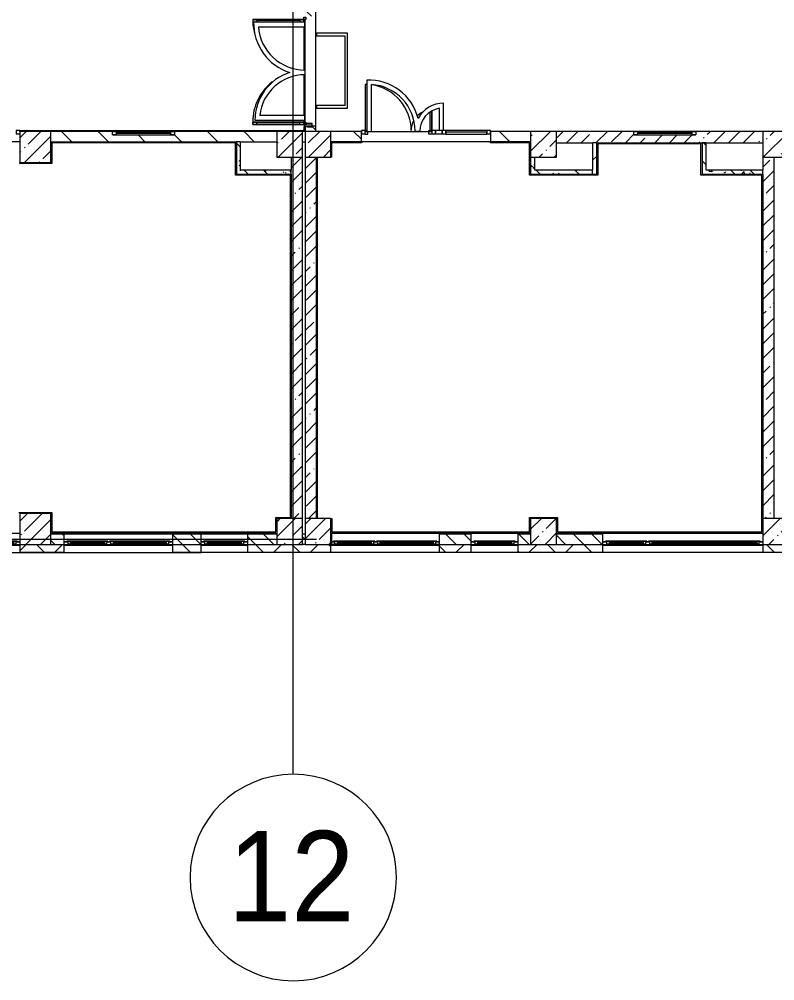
# Model space of a CAD drawing. Header units: millimetres. Extents: x 81303 to 275082, y -8553 to 29000.
# Drawn here: x 181072 to 195712, y -8553 to 10072 of the extents above; entities that cross this region are included whole.
import ezdxf

# ---------------------------------------------------------------- set-up
doc = ezdxf.new("R2010")
doc.units = ezdxf.units.MM
doc.linetypes.add('Осевая', pattern=[31.75, 6.35, -4.7625, 15.875, -4.7625])
for name, color, linetype, lineweight, true_color in [('A-DETL-GENF-3', 7, 'Continuous', 5, 0xaaaaaa), ('A-DETL-GENF-4', 7, 'Continuous', 5, 0xe2e2e2), ('A-DOOR-2', 7, 'Continuous', 5, 0xe2e2e2), ('A-DOOR-3', 7, 'Continuous', 5, 0xaaaaaa), ('A-FLOR-2', 7, 'Continuous', 5, 0xaaaaaa), ('I-WALL-5', 7, 'Continuous', 5, 0x787878)]:
    doc.layers.add(name, color=color, linetype=linetype, lineweight=lineweight, true_color=true_color)
for name, color, linetype, lineweight in [('A-GLAZ-3', 7, 'Continuous', 5), ('A-GLAZ-CURT-2', 7, 'Continuous', 5), ('A-GLAZ-CWMG-2', 7, 'Continuous', 5), ('A-WALL', 7, 'Continuous', 9), ('A-WALL-3', 7, 'Continuous', 5), ('I-WALL-3', 7, 'Continuous', 5), ('S-COLS-3', 7, 'Continuous', 5), ('Оси', 7, 'Continuous', 9), ('Оси-1', 7, 'Continuous', 20), ('Оси-2', 7, 'Осевая', 9)]:
    doc.layers.add(name, color=color, linetype=linetype, lineweight=lineweight)
doc.styles.add('Arial_1', font='arial.ttf', dxfattribs={"width": 0.9, "height": 1750})
pattern_1 = [(45, (148072.5, 0), (-285.123, 285.123), []), (45, (148357.62, 0), (-285.123, 285.123), [504.031, -100.806, 16.764, -84.042])]
pattern_2 = [(135, (148072.5, 0), (-377.171, -377.171), [533.4, -88.9, 17.78, -88.9]), (135, (148072.5, 376.94), (-377.171, -377.171), []), (50, (148072.5, 0), (637.6445, -55.7866), [66.675, -733.425]), (355, (148072.5, 0), (-123.349, 668.699), [53.34, -586.74]), (100.451, (148125.64, -4.65), (514.299, 612.908), [56.665, -623.315]), (46.184, (148072.5, 177.8), (948.776, -147.15), [100.012, -1100.137]), (96.636, (148151.6, 165.5), (830.909, 865.997), [84.998, -934.973]), (351.184, (148072.5, 177.8), (830.918, 865.988), [80.01, -880.11]), (21, (148161.4, 133.35), (530.6506, -357.928), [66.675, -733.425]), (326, (148161.4, 133.35), (216.308, 644.6585), [53.34, -586.74]), (71.451, (148205.6, 103.5), (746.9596, 286.724), [56.665, -623.315]), (37.5, (148072.5, 0), (10.8105, 295.9426), [16.764, -562.864, 16.764, -578.866, -588.962]), (37.5, (148072.5, 0), (10.8105, 295.9426), [-1175.258, 16.764, -572.198]), (7.5, (148072.5, 0), (233.8692, 350.6318), [16.764, -322.834, 16.764, -549.529, -224.472]), (7.5, (148072.5, 0), (233.8692, 350.6318), [-905.891, 16.764, -207.708]), (327.5, (147874.25, 0), (474.5678, -20.0513), [16.764, -205.486, 16.764, -676.656, -920.115]), (327.5, (147874.25, 0), (474.5678, -20.0513), [-915.67, 16.764, -903.351]), (317.5, (147785.35, 0), (518.452, 88.9934), [16.764, -272.161, 16.764, -443.738, -653.415]), (317.5, (147785.35, 0), (518.452, 88.9934), [-749.427, 16.764, -636.651])]
pattern_3 = [(135, (148072.5, 0), (-353.5534, -353.5534), [])]

# ---------------------------------------------------------------- blocks, each defined once
blk = doc.blocks.new('BSC_Колонна _Прямоугольная - 500х500-23286270-3_10_3_птичка')
at = {"layer": 'S-COLS-3'}
h = blk.add_hatch(dxfattribs=at)
h.set_pattern_fill('FP_33', color=256, style=0, pattern_type=2)
h.set_pattern_definition([(45, (-38790, -7650), (-285.123, 285.123), []), (45, (-38504.88, -7650), (-285.123, 285.123), [504.031, -100.806, 16.764, -84.042])])
h.paths.add_polyline_path([(-250, -250), (250, -250), (250, 250), (-250, 250), (-250, 100)])
for p, q in [((250, 250), (-250, 250)), ((-250, 250), (-250, -250)), ((250, -250), (250, 250)), ((-250, -250), (250, -250))]:
    blk.add_line(p, q, dxfattribs=at)
blk = doc.blocks.new('BSC_Колонна _Прямоугольная - 500х500-V8-3_10_3_птичка')
at = {"layer": 'S-COLS-3'}
h = blk.add_hatch(dxfattribs=at)
h.set_pattern_fill('FP_34', color=256, style=0, pattern_type=2)
h.set_pattern_definition([(45, (-43160, -7650), (-285.123, 285.123), []), (45, (-42874.88, -7650), (-285.123, 285.123), [504.031, -100.806, 16.764, -84.042])])
h.paths.add_polyline_path([(-250, -250), (250, -250), (250, 250), (-250, 250)])
for p, q in [((250, 250), (-250, 250)), ((-250, 250), (-250, -250)), ((250, -250), (250, 250)), ((-250, -250), (250, -250))]:
    blk.add_line(p, q, dxfattribs=at)
blk = doc.blocks.new('BSC_Колонна _Прямоугольная - 500х500-V9-3_10_3_птичка')
at = {"layer": 'S-COLS-3'}
h = blk.add_hatch(dxfattribs=at)
h.set_pattern_fill('FP_35', color=256, style=0, pattern_type=2)
h.set_pattern_definition([(45, (-47660, -7650), (-285.123, 285.123), []), (45, (-47374.88, -7650), (-285.123, 285.123), [504.031, -100.806, 16.764, -84.042])])
h.paths.add_polyline_path([(-113, -250), (250, -250), (250, 250), (-250, 250), (-250, -250)])
for p, q in [((250, 250), (-250, 250)), ((-250, 250), (-250, -250)), ((250, -250), (250, 250)), ((-250, -250), (250, -250))]:
    blk.add_line(p, q, dxfattribs=at)
blk = doc.blocks.new('BSC_Колонна _Прямоугольная - 500х500-V14-3_10_3_птичка')
at = {"layer": 'S-COLS-3'}
h = blk.add_hatch(dxfattribs=at)
h.set_pattern_fill('FP_40', color=256, style=0, pattern_type=2)
h.set_pattern_definition([(45, (-38790, -150), (-285.123, 285.123), []), (45, (-38504.88, -150), (-285.123, 285.123), [504.031, -100.806, 16.764, -84.042])])
h.paths.add_polyline_path([(-250, -250), (250, -250), (250, 250), (-250, 250), (-250, 80)])
for p, q in [((250, 250), (-250, 250)), ((-250, 250), (-250, -250)), ((250, -250), (250, 250)), ((-250, -250), (250, -250))]:
    blk.add_line(p, q, dxfattribs=at)
blk = doc.blocks.new('BSC_Колонна _Прямоугольная - 500х500-V15-3_10_3_птичка')
at = {"layer": 'S-COLS-3'}
h = blk.add_hatch(dxfattribs=at)
h.set_pattern_fill('FP_41', color=256, style=0, pattern_type=2)
h.set_pattern_definition([(45, (-43160, -150), (-285.123, 285.123), []), (45, (-42874.88, -150), (-285.123, 285.123), [504.031, -100.806, 16.764, -84.042])])
h.paths.add_polyline_path([(-250, -250), (250, -250), (250, 250), (-250, 250)])
for p, q in [((250, 250), (-250, 250)), ((-250, 250), (-250, -250)), ((250, -250), (250, 250)), ((-250, -250), (250, -250))]:
    blk.add_line(p, q, dxfattribs=at)
blk = doc.blocks.new('BSC_Колонна _Прямоугольная - 500х500-V16-3_10_3_птичка')
at = {"layer": 'S-COLS-3'}
h = blk.add_hatch(dxfattribs=at)
h.set_pattern_fill('FP_42', color=256, style=0, pattern_type=2)
h.set_pattern_definition([(45, (-47660, -150), (-285.123, 285.123), []), (45, (-47374.88, -150), (-285.123, 285.123), [504.031, -100.806, 16.764, -84.042])])
h.paths.add_polyline_path([(-250, -250), (250, -250), (250, 250), (-250, 250)])
for p, q in [((250, 250), (-250, 250)), ((-250, 250), (-250, -250)), ((250, -250), (250, 250)), ((-250, -250), (250, -250))]:
    blk.add_line(p, q, dxfattribs=at)
blk = doc.blocks.new('BSC_Колонна _Прямоугольная - 600х600-V32-3_10_3_птичка')
at = {"layer": 'S-COLS-3'}
h = blk.add_hatch(dxfattribs=at)
h.set_pattern_fill('FP_67', color=256, style=0, pattern_type=2)
h.set_pattern_definition([(45, (-33310, -7600), (-285.123, 285.123), []), (45, (-33024.88, -7600), (-285.123, 285.123), [504.031, -100.806, 16.764, -84.042])])
h.paths.add_polyline_path([(-300, -300), (300, -300), (300, 300), (-300, 300), (-300, 150)])
for p, q in [((300, 300), (-300, 300)), ((-300, 300), (-300, -300)), ((300, -300), (300, 300)), ((-300, -300), (300, -300))]:
    blk.add_line(p, q, dxfattribs=at)
blk = doc.blocks.new('BSC_Колонна _Прямоугольная - 600х600-V33-3_10_3_птичка')
at = {"layer": 'S-COLS-3'}
h = blk.add_hatch(dxfattribs=at)
h.set_pattern_fill('FP_68', color=256, style=0, pattern_type=2)
h.set_pattern_definition([(45, (-33310, -200), (-285.123, 285.123), []), (45, (-33024.88, -200), (-285.123, 285.123), [504.031, -100.806, 16.764, -84.042])])
h.paths.add_polyline_path([(-300, -300), (300, -300), (300, 300), (-300, 300), (-300, 30)])
for p, q in [((300, 300), (-300, 300)), ((-300, 300), (-300, -300)), ((300, -300), (300, 300)), ((-300, -300), (300, -300))]:
    blk.add_line(p, q, dxfattribs=at)
blk = doc.blocks.new('120_Окно_СКБ_2Ст - 120_Окно_СКБ_2Ст 2100х2400 _мал створка справа_-22446225-3_10_3_птичка')
at = {"layer": 'A-GLAZ-3'}
for p, q in [((-1050, -127), (-1050, -57)), ((-1050, -57), (-980, -57)), ((1050, -57), (-1050, -57)), ((-980, -127), (-1050, -127)), ((-1050, -127), (-1000, -127)), ((-980, -127), (-1000, -127)), ((-1000, -127), (-1000, -137)), ((-1000, -137), (170, -137)), ((170, -137), (-1000, -137)), ((-980, -57), (-980, -127)), ((150, -87), (-980, -87)), ((-980, -87), (-980, -127)), ((-930, -137), (-930, -87)), ((-930, -107), (100, -107)), ((100, -117), (-930, -117)), ((100, -137), (100, -87)), ((150, -127), (150, -57)), ((150, -57), (220, -57)), ((150, -127), (150, -87)), ((220, -127), (150, -127)), ((170, -127), (150, -127)), ((170, -127), (200, -127)), ((170, -137), (170, -127)), ((220, -127), (200, -127)), ((200, -127), (200, -137)), ((200, -137), (1000, -137)), ((1000, -137), (200, -137)), ((220, -57), (220, -127)), ((980, -87), (220, -87)), ((220, -87), (220, -127)), ((270, -137), (270, -87)), ((270, -107), (930, -107)), ((930, -117), (270, -117)), ((930, -137), (930, -87)), ((980, -127), (980, -57)), ((980, -57), (1050, -57)), ((980, -127), (980, -87)), ((1050, -127), (980, -127)), ((1000, -127), (980, -127)), ((1000, -127), (1050, -127)), ((1000, -137), (1000, -127)), ((1050, -57), (1050, -127))]:
    blk.add_line(p, q, dxfattribs=at)
blk = doc.blocks.new('120_Окно_СКБ_1Ст - 120_Окно_СКБ_1Ст 900х2500_h_-22445987-3_10_3_птичка')
at = {"layer": 'A-GLAZ-3'}
for p, q in [((-450, -127), (-450, -57)), ((-450, -57), (-380, -57)), ((450, -57), (-450, -57)), ((-380, -127), (-450, -127)), ((-450, -127), (-400, -127)), ((-380, -127), (-400, -127)), ((-400, -127), (-400, -137)), ((-400, -137), (400, -137)), ((400, -137), (-400, -137)), ((-380, -57), (-380, -127)), ((380, -87), (-380, -87)), ((-380, -87), (-380, -127)), ((-330, -137), (-330, -87)), ((-330, -107), (330, -107)), ((330, -117), (-330, -117)), ((330, -137), (330, -87)), ((380, -127), (380, -57)), ((380, -57), (450, -57)), ((380, -127), (380, -87)), ((450, -127), (380, -127)), ((400, -127), (380, -127)), ((400, -127), (450, -127)), ((400, -137), (400, -127)), ((450, -57), (450, -127))]:
    blk.add_line(p, q, dxfattribs=at)
blk = doc.blocks.new('120_Окно_СКБ_2Ст - 120_Окно_СКБ_2Ст 3100х2500 _мал_створка слева_ 2-V38-3_10_3_птичка')
at = {"layer": 'A-GLAZ-3'}
for p, q in [((-1550, -127), (-1550, -57)), ((-1550, -57), (-1480, -57)), ((1550, -57), (-1550, -57)), ((-1480, -127), (-1550, -127)), ((-1550, -127), (-1500, -127)), ((-1480, -127), (-1500, -127)), ((-1500, -127), (-1500, -137)), ((-1500, -137), (670, -137)), ((670, -137), (-1500, -137)), ((-1480, -57), (-1480, -127)), ((650, -87), (-1480, -87)), ((-1480, -87), (-1480, -127)), ((-1430, -137), (-1430, -87)), ((-1430, -107), (600, -107)), ((600, -117), (-1430, -117)), ((600, -137), (600, -87)), ((650, -127), (650, -57)), ((650, -57), (720, -57)), ((650, -127), (650, -87)), ((720, -127), (650, -127)), ((670, -127), (650, -127)), ((670, -127), (700, -127)), ((670, -137), (670, -127)), ((720, -127), (700, -127)), ((700, -127), (700, -137)), ((700, -137), (1500, -137)), ((1500, -137), (700, -137)), ((720, -57), (720, -127)), ((1480, -87), (720, -87)), ((720, -87), (720, -127)), ((770, -137), (770, -87)), ((770, -107), (1430, -107)), ((1430, -117), (770, -117)), ((1430, -137), (1430, -87)), ((1480, -127), (1480, -57)), ((1480, -57), (1550, -57)), ((1480, -127), (1480, -87)), ((1550, -127), (1480, -127)), ((1500, -127), (1480, -127)), ((1500, -127), (1550, -127)), ((1500, -137), (1500, -127)), ((1550, -57), (1550, -127))]:
    blk.add_line(p, q, dxfattribs=at)
blk = doc.blocks.new('120_Окно_СКБ_2Ст - 120_Окно_СКБ_2Ст 2100х2400 _мал створка справа_-V39-3_10_3_птичка')
at = {"layer": 'A-GLAZ-3'}
for p, q in [((-1050, -127), (-1050, -57)), ((-1050, -57), (-980, -57)), ((1050, -57), (-1050, -57)), ((-980, -127), (-1050, -127)), ((-1050, -127), (-1000, -127)), ((-980, -127), (-1000, -127)), ((-1000, -127), (-1000, -137)), ((-1000, -137), (170, -137)), ((170, -137), (-1000, -137)), ((-980, -57), (-980, -127)), ((150, -87), (-980, -87)), ((-980, -87), (-980, -127)), ((-930, -137), (-930, -87)), ((-930, -107), (100, -107)), ((100, -117), (-930, -117)), ((100, -137), (100, -87)), ((150, -127), (150, -57)), ((150, -57), (220, -57)), ((150, -127), (150, -87)), ((220, -127), (150, -127)), ((170, -127), (150, -127)), ((170, -127), (200, -127)), ((170, -137), (170, -127)), ((220, -127), (200, -127)), ((200, -127), (200, -137)), ((200, -137), (1000, -137)), ((1000, -137), (200, -137)), ((220, -57), (220, -127)), ((980, -87), (220, -87)), ((220, -87), (220, -127)), ((270, -137), (270, -87)), ((270, -107), (930, -107)), ((930, -117), (270, -117)), ((930, -137), (930, -87)), ((980, -127), (980, -57)), ((980, -57), (1050, -57)), ((980, -127), (980, -87)), ((1050, -127), (980, -127)), ((1000, -127), (980, -127)), ((1000, -127), (1050, -127)), ((1000, -137), (1000, -127)), ((1050, -57), (1050, -127))]:
    blk.add_line(p, q, dxfattribs=at)
blk = doc.blocks.new('BSC_Колонна _Прямоугольная - 500х500-V64-3_10_3_птичка')
at = {"layer": 'S-COLS-3'}
h = blk.add_hatch(dxfattribs=at)
h.set_pattern_fill('FP_98', color=256, style=0, pattern_type=2)
h.set_pattern_definition([(45, (-38240, -150), (-285.123, 285.123), []), (45, (-37954.88, -150), (-285.123, 285.123), [504.031, -100.806, 16.764, -84.042])])
h.paths.add_polyline_path([(-15, -250), (250, -250), (250, 250), (-250, 250), (-250, -250)])
for p, q in [((250, 250), (-250, 250)), ((-250, 250), (-250, -250)), ((250, -250), (250, 250)), ((-250, -250), (250, -250))]:
    blk.add_line(p, q, dxfattribs=at)
blk = doc.blocks.new('BSC_Колонна _Прямоугольная - 500х500-V65-3_10_3_птичка')
at = {"layer": 'S-COLS-3'}
h = blk.add_hatch(dxfattribs=at)
h.set_pattern_fill('FP_99', color=256, style=0, pattern_type=2)
h.set_pattern_definition([(45, (-38240, -7650), (-285.123, 285.123), []), (45, (-37954.88, -7650), (-285.123, 285.123), [504.031, -100.806, 16.764, -84.042])])
h.paths.add_polyline_path([(-15, -250), (250, -250), (250, 250), (-250, 250), (-250, -250)])
for p, q in [((250, 250), (-250, 250)), ((-250, 250), (-250, -250)), ((250, -250), (250, 250)), ((-250, -250), (250, -250))]:
    blk.add_line(p, q, dxfattribs=at)
blk = doc.blocks.new('120_Окно_СКБ_1Ст - 120_Окно_СКБ_1Ст 400х1200 EI30-24228909-3_10_3_птичка')
at = {"layer": 'A-GLAZ-3'}
for p, q in [((-600, 30), (-600, 100)), ((-600, 100), (-530, 100)), ((600, 100), (-600, 100)), ((-530, 30), (-600, 30)), ((-600, 30), (600, 30)), ((-530, 100), (-530, 30)), ((530, 70), (-530, 70)), ((530, 60), (-530, 60)), ((530, 30), (530, 100)), ((530, 100), (600, 100)), ((600, 30), (530, 30)), ((600, 100), (600, 30))]:
    blk.add_line(p, q, dxfattribs=at)
blk = doc.blocks.new('Прямоугольный импост - 50 x 70 мм-31700031-3_10_3_птичка')
at = {"layer": 'A-GLAZ-CWMG-2'}
for p, q in [((-70, 35), (0, 35)), ((-70, -35), (-70, 35)), ((0, -35), (-70, -35)), ((0, -15), (0, -35))]:
    blk.add_line(p, q, dxfattribs=at)
blk = doc.blocks.new('Прямоугольный импост - 50 x 70 мм-V165-3_10_3_птичка')
at = {"layer": 'A-GLAZ-CWMG-2'}
for p, q in [((-70, 35), (0, 35)), ((-70, -35), (-70, 35)), ((0, 35), (0, -35)), ((0, -35), (-70, -35))]:
    blk.add_line(p, q, dxfattribs=at)
blk = doc.blocks.new('Дверь_Витражная_остекление_ - ДВН_ДАО_Главный вход_1200 в свету-V168-3_10_3_птичка')
at = {"layer": 'A-DOOR-2'}
for points in [[(-647, 30), (-613, 35), (-613, 925), (-647, 922), (-647, 35)], [(607, 30), (647, 35), (647, 410), (607, 378), (607, 35)]]:
    blk.add_hatch(color=256, dxfattribs=at).paths.add_polyline_path(points)
at = {"layer": 'A-DETL-GENF-3'}
for p, q in [((-613, 925), (-647, 925)), ((-647, 925), (-647, 35)), ((607, 385), (607, 30)), ((647, 35), (647, 410)), ((-647, 30), (-613, 30)), ((-613, 30), (-647, 30)), ((-592, -40), (-592, 15)), ((592, -40), (592, 30)), ((592, 30), (647, 30)), ((607, 30), (647, 30)), ((-647, -40), (-592, -40)), ((647, -40), (592, -40))]:
    blk.add_line(p, q, dxfattribs=at)
at = {"layer": 'A-DOOR-3'}
for p, q in [((-647, 925), (-647, 35)), ((647, 410), (647, 35))]:
    blk.add_line(p, q, dxfattribs=at)
for centre, radius, start, end in [((-647, 30), 895, 87.7864, 90), ((-647, 30), 895, 360, 81.929), ((647, 30), 400, 117.1206, 134.5389), ((647, 30), 400, 151.213, 180)]:
    blk.add_arc(centre, radius, start, end, dxfattribs=at)
blk = doc.blocks.new('Системная панель - Стемалит - 40мм-32257327-3_10_3_птичка')
at = {"layer": 'A-GLAZ-CURT-2'}
for p, q in [((65, 35), (-65, 35)), ((-65, 35), (-65, -35)), ((65, -35), (65, 35)), ((-65, -35), (65, -35))]:
    blk.add_line(p, q, dxfattribs=at)
blk = doc.blocks.new('Прямоугольный импост - 50 x 70 мм-31687886-3_10_3_птичка')
at = {"layer": 'A-GLAZ-CWMG-2'}
for p, q in [((-35, 35), (35, 35)), ((-35, -35), (-35, 35)), ((35, 35), (35, -35)), ((35, -35), (-35, -35))]:
    blk.add_line(p, q, dxfattribs=at)
blk = doc.blocks.new('Прямоугольный импост - 50 x 70 мм-31701779-3_10_3_птичка')
at = {"layer": 'A-GLAZ-CWMG-2'}
for p, q in [((0, 35), (-70, 35)), ((-70, 35), (-70, -35)), ((0, -35), (0, 35)), ((-70, -35), (0, -35))]:
    blk.add_line(p, q, dxfattribs=at)
blk = doc.blocks.new('Системная панель - Стекло - 40мм-V169-3_10_3_птичка')
at = {"layer": 'A-GLAZ-CURT-2'}
for p, q in [((397.5, 0), (-397.5, 0)), ((-397.5, 0), (-397.5, -40)), ((397.5, -40), (397.5, 0)), ((-397.5, -40), (397.5, -40))]:
    blk.add_line(p, q, dxfattribs=at)
blk = doc.blocks.new('Прямоугольный импост - 50 x 70 мм-31702100-3_10_3_птичка')
at = {"layer": 'A-GLAZ-CWMG-2'}
for p, q in [((-35, 35), (35, 35)), ((-35, -35), (-35, 35)), ((35, 35), (35, -35)), ((35, -35), (-35, -35))]:
    blk.add_line(p, q, dxfattribs=at)
blk = doc.blocks.new('Прямоугольный импост - 50 x 70 мм-31720914-3_10_3_птичка')
at = {"layer": 'A-GLAZ-CWMG-2'}
blk.add_line((32940, 7920), (32145, 7920), dxfattribs=at)
blk = doc.blocks.new('Прямоугольный импост - Импост структурный с накладкой - 160мм Темный-31239214-3_10_3_птичка')
at = {"layer": 'A-GLAZ-CWMG-2'}
for p, q in [((-50, 0), (-50, 17)), ((-50, 17), (0, 17)), ((-40, 0), (-50, 0)), ((-40, -40), (-40, 0)), ((0, 0), (-10, 0)), ((-10, 0), (-10, -40)), ((0, 17), (0, 0)), ((-50, -140), (-50, -40)), ((-50, -40), (-40, -40)), ((0, -140), (-50, -140)), ((-10, -40), (0, -40)), ((0, -40), (0, -140))]:
    blk.add_line(p, q, dxfattribs=at)
blk = doc.blocks.new('Дверь_Витражная_остекление_ - ДВН_ДАО_Главный вход_1800 в свету 5-32258809-3_10_3_птичка')
at = {"layer": 'A-DETL-GENF-4'}
for points in [[(-947.5, -1012.5), (-947.5, -20), (-992.5, -20), (-992.5, -1012.5)], [(1042.5, -1012.5), (1042.5, -20), (997.5, -20), (997.5, -1012.5)]]:
    blk.add_hatch(color=256, dxfattribs=at).paths.add_polyline_path(points)
at = {"layer": 'A-DETL-GENF-3'}
for p, q in [((-947.5, -20), (-992.5, -20)), ((-992.5, -1012.5), (-992.5, -20)), ((-947.5, -20), (-992.5, -20)), ((-992.5, -20), (-992.5, -1012.5)), ((-992.5, -100), (-947.5, -100)), ((-982.5, -932.5), (-982.5, -100)), ((-947.5, -1012.5), (-947.5, -20)), ((-947.5, -1012.5), (-947.5, -20)), ((988.5, -932.5), (988.5, -100)), ((997.5, -1012.5), (997.5, -20)), ((997.5, -20), (997.5, -1012.5)), ((1042.5, -100), (997.5, -100)), ((1032.5, -932.5), (1032.5, -100)), ((1042.5, -1012.5), (1042.5, -20)), ((1042.5, -1012.5), (1042.5, -20)), ((-992.5, -932.5), (-947.5, -932.5)), ((-992.5, -1012.5), (-947.5, -1012.5)), ((-992.5, -1012.5), (-947.5, -1012.5)), ((1042.5, -932.5), (997.5, -932.5)), ((1042.5, -1012.5), (997.5, -1012.5)), ((997.5, -1012.5), (1042.5, -1012.5))]:
    blk.add_line(p, q, dxfattribs=at)
at = {"layer": 'A-DOOR-3'}
for p, q in [((-1042.5, 20), (-992.5, 20)), ((-1042.5, -20), (-1042.5, 20)), ((-992.5, 20), (-992.5, -20)), ((992.5, 20), (1042.5, 20)), ((992.5, -20), (992.5, 20)), ((1042.5, 20), (1042.5, -20)), ((-992.5, -20), (-1042.5, -20)), ((-992.5, -1012.5), (-992.5, -20)), ((992.5, -1012.5), (992.5, -20)), ((1042.5, -20), (992.5, -20))]:
    blk.add_line(p, q, dxfattribs=at)
for centre, start, end in [((992.5, -20), 208.98841, 212.15997), ((992.5, -20), 218.4779, 270), ((-992.5, -20), 270, 285.59895)]:
    blk.add_arc(centre, 992.5, start, end, dxfattribs=at)
blk = doc.blocks.new('Прямоугольный импост - Импост структурный с накладкой - 160мм Темный-31915521-3_10_3_птичка')
at = {"layer": 'A-GLAZ-CWMG-2'}
for p, q in [((-25, 0), (-25, 17)), ((-25, 17), (25, 17)), ((-15, 0), (-25, 0)), ((-15, -40), (-15, 0)), ((25, 0), (15, 0)), ((15, 0), (15, -40)), ((25, 17), (25, 0)), ((-25, -140), (-25, -40)), ((-25, -40), (-15, -40)), ((25, -140), (-25, -140)), ((15, -40), (25, -40)), ((25, -40), (25, -140))]:
    blk.add_line(p, q, dxfattribs=at)
blk = doc.blocks.new('120_Окно_СКБ_1Ст - 120_Окно_СКБ_1Ст 400х1200 EI30-24228621-3_10_3_птичка')
at = {"layer": 'A-GLAZ-3'}
for p, q in [((-600, 40), (-600, 110)), ((-600, 110), (-530, 110)), ((600, 110), (-600, 110)), ((-530, 40), (-600, 40)), ((-600, 40), (600, 40)), ((-530, 110), (-530, 40)), ((530, 80), (-530, 80)), ((530, 70), (-530, 70)), ((530, 40), (530, 110)), ((530, 110), (600, 110)), ((600, 40), (530, 40)), ((600, 110), (600, 40))]:
    blk.add_line(p, q, dxfattribs=at)
blk = doc.blocks.new('Ось сетки - D8-29747960-3_10_3_птичка')
at = {"layer": 'Оси-1'}
for start, end in [(360, 180), (180, 360)]:
    blk.add_arc((0, 0), 4, start, end, dxfattribs=at)

msp = doc.modelspace()

# ---------------------------------------------------------------- hatches: boundary and pattern name
at = {"layer": 'A-WALL-3'}
h = msp.add_hatch(dxfattribs=at)
h.set_pattern_fill('FP_56', color=256, style=0, pattern_type=2)
h.set_pattern_definition([(135, (148072.5, 0), (-176.7767, -176.7767), [])])
h.paths.add_polyline_path([(213331.2, -100), (213482.5, -100), (213482.5, 100), (213232.5, 100), (213232.5, -100)])
h.paths.add_polyline_path([(203077, -100), (203582.5, -100), (203582.5, 100), (202832.5, 100), (202832.5, -100)])
h.paths.add_polyline_path([(204982.5, -100), (205882.5, -100), (205882.5, 100), (204982.5, 100), (204982.5, -52.2)])
h.paths.add_polyline_path([(212332.5, -100), (212332.5, 100), (211782.5, 100), (211782.5, -100)])
h.paths.add_polyline_path([(209482.5, -100), (209682.5, -100), (209682.5, 100), (209482.5, 100), (209482.5, 42.9)])
h.paths.add_polyline_path([(191890.5, -100), (192382.5, -100), (192382.5, 100), (191482.5, 100), (191482.5, -100)])
h.paths.add_polyline_path([(196232.5, -100), (196232.5, 100), (195982.5, 100), (195982.5, -100)])
h.paths.add_polyline_path([(199082.5, -100), (199082.5, 100), (198332.5, 100), (198332.5, -100)])
h.paths.add_polyline_path([(190732.5, -100), (190982.5, -100), (190982.5, 100), (190732.5, 100)])
h.paths.add_polyline_path([(200482.5, -100), (200732.5, -100), (200732.5, 100), (200482.5, 100), (200482.5, 33.3)])
h.paths.add_polyline_path([(189832.5, -100), (189832.5, 100), (189212.5, 100), (189212.5, -100)])
h.paths.add_polyline_path([(181942.5, -100), (181942.5, 100), (181682.5, 100), (181682.5, -100)])
h.paths.add_polyline_path([(186612.5, -100), (186612.5, 100), (186562.5, 100), (186562.5, -100)])
h.paths.add_polyline_path([(177882.2, -100), (178055.3, -100), (178055.3, 100), (177882.2, 100), (177882.2, 55.2)])
h.paths.add_polyline_path([(186062.5, -100), (186062.5, 100), (185495.5, 100), (185495.5, -100)])
h.paths.add_polyline_path([(179771.9, -100), (180182.5, -100), (180182.5, 100), (178955.3, 100), (178955.3, -100)])
h.paths.add_polyline_path([(184042.5, -100), (184595.5, -100), (184595.5, 100), (184042.5, 100)])
h.paths.add_polyline_path([(170582.5, -100), (170782.5, -100), (170782.5, 100), (170582.5, 100), (170582.5, 63.6)])
h.paths.add_polyline_path([(172882.5, -100), (173632.5, -100), (173632.5, 100), (172882.5, 100)])
h.paths.add_polyline_path([(163682.5, -100), (163682.5, 100), (162932.5, 100), (162932.5, -100)])
h.paths.add_polyline_path([(169682.5, -100), (169982.5, -100), (169982.5, 100), (169682.5, 100)])
h.paths.add_polyline_path([(164582.5, -100), (165332.5, -100), (165332.5, 100), (164582.5, 100)])
h.paths.add_polyline_path([(167653.2, -100), (168782.5, -100), (168782.5, 100), (167432.5, 100), (167432.5, -100)])
h.paths.add_polyline_path([(174482.2, -100), (174482.2, 100), (174232.5, 100), (174232.5, -100)])
h.paths.add_polyline_path([(154902.5, -100), (155732.5, -100), (155732.5, 100), (154902.5, 100)])
h.paths.add_polyline_path([(159182.5, -100), (159182.5, 100), (158432.2, 100), (158432.2, -100)])
h.paths.add_polyline_path([(160195.6, -100), (160232.5, -100), (160232.5, 100), (160082.5, 100), (160082.5, -100)])
h = msp.add_hatch(dxfattribs=at)
h.set_pattern_fill('FP_58', color=256, style=0, pattern_type=2)
h.set_pattern_definition([(45, (148072.5, 0), (-353.5534, 353.5534), []), (135, (148072.5, 0), (-353.5534, -353.5534), [])])
h.paths.add_polyline_path([(203077, -250), (203582.5, -250), (203582.5, -100), (202832.5, -100), (202832.5, -250)])
h.paths.add_polyline_path([(204699.6, -250), (204699.6, -100), (204482.5, -100), (204482.5, -250)])
h.paths.add_polyline_path([(192382.5, -250), (192382.5, -100), (190732.5, -100), (190732.5, -250), (191890.5, -250)])
h.paths.add_polyline_path([(196232.5, -250), (196232.5, -100), (195482.5, -100), (195482.5, -250), (195982.5, -250)])
h.paths.add_polyline_path([(189212.5, -250), (189832.5, -250), (189832.5, -100), (189212.5, -100)])
h.paths.add_polyline_path([(200732.5, -250), (200732.5, -100), (199982.5, -100), (199982.5, -250), (200280.4, -250)])
h.paths.add_polyline_path([(198332.5, -250), (199082.5, -250), (199082.5, -100), (198332.5, -100)])
h.paths.add_polyline_path([(179771.9, -250), (180182.5, -250), (180182.5, -100), (178955.3, -100), (178955.3, -250)])
h.paths.add_polyline_path([(187112.5, -250), (187112.5, -100), (185495.5, -100), (185495.5, -250), (186297.3, -250)])
h.paths.add_polyline_path([(181082.5, -250), (181942.5, -250), (181942.5, -100), (181082.5, -100)])
h.paths.add_polyline_path([(184042.5, -250), (184595.5, -250), (184595.5, -100), (184042.5, -100)])
h.paths.add_polyline_path([(178055.3, -250), (178055.3, -100), (177282.2, -100), (177282.2, -250), (177907.5, -250)])
h.paths.add_polyline_path([(174178.7, -250), (174482.2, -250), (174482.2, -100), (172882.5, -100), (172882.5, -250), (173246.5, -250)])
h.paths.add_polyline_path([(170582.5, -250), (170782.5, -250), (170782.5, -100), (169682.5, -100), (169682.5, -250), (170449.8, -250)])
h.paths.add_polyline_path([(168782.5, -250), (168782.5, -100), (167432.5, -100), (167432.5, -250), (167653.2, -250)])
h.paths.add_polyline_path([(162932.5, -250), (163682.5, -250), (163682.5, -100), (162932.5, -100)])
h.paths.add_polyline_path([(165332.5, -250), (165332.5, -100), (164582.5, -100), (164582.5, -250), (164856.6, -250)])
h.paths.add_polyline_path([(160082.5, -250), (160832.5, -250), (160832.5, -100), (160082.5, -100)])
h.paths.add_polyline_path([(154902.5, -250), (156332.2, -250), (156332.2, -100), (154902.5, -100)])
h.paths.add_polyline_path([(151802.5, -250), (151802.5, -100), (147812.5, -100), (147812.5, -250), (150873.6, -250)])
h.paths.add_polyline_path([(159182.5, -250), (159182.5, -100), (158432.2, -100), (158432.2, -250)])
at = {"layer": 'I-WALL-3'}
h = msp.add_hatch(dxfattribs=at)
h.set_pattern_fill('FP_57', color=256, style=0, pattern_type=2)
h.set_pattern_definition(pattern_3)
h.paths.add_polyline_path([(186612.5, 7900), (186812.5, 7900), (186812.5, 8000), (186612.5, 8000)])
h.paths.add_polyline_path([(186612.5, 10130), (186812.5, 10130), (186812.5, 10230), (186612.5, 10230)])
h = msp.add_hatch(dxfattribs=at)
h.set_pattern_fill('FP_57', color=256, style=0, pattern_type=2)
h.set_pattern_definition(pattern_3)
h.paths.add_polyline_path([(190202.5, 7700), (190982.5, 7700), (190982.5, 7900), (190202.5, 7900)])
h.paths.add_polyline_path([(181682.5, 7700), (186062.5, 7700), (186062.5, 7900), (184082.5, 7900), (184082.5, 7830), (182882.5, 7830), (182882.5, 7900), (181682.5, 7900), (181682.5, 7750.3)])
h.paths.add_polyline_path([(187112.5, 7700), (187702.5, 7700), (187702.5, 7900), (187112.5, 7900), (187112.5, 7750.3)])
h.paths.add_polyline_path([(186612.5, 7700), (186612.5, 7900), (186562.5, 7900), (186562.5, 7700)])
h.paths.add_polyline_path([(178432.2, 7700), (178582.5, 7700), (178582.5, 7900), (177882.2, 7900), (177882.2, 7700)])
h = msp.add_hatch(dxfattribs=at)
h.set_pattern_fill('FP_54', color=256, style=0, pattern_type=2)
h.set_pattern_definition(pattern_1)
h.paths.add_polyline_path([(194382.5, 7680), (195482.5, 7680), (195482.5, 7900), (194182.5, 7900), (194182.5, 7830), (192982.5, 7830), (192982.5, 7900), (191482.5, 7900), (191482.5, 7680), (194302.5, 7680)])
h = msp.add_hatch(dxfattribs=at)
h.set_pattern_fill('FP_59', color=256, style=0, pattern_type=2)
h.set_pattern_definition([(45, (148072.5, 0), (-176.7767, 176.7767), [])])
h.paths.add_polyline_path([(192262.5, 7070), (192262.5, 7680), (192182.5, 7680), (192182.5, 7070)])
h = msp.add_hatch(dxfattribs=at)
h.set_pattern_fill('FP_54', color=256, style=0, pattern_type=2)
h.set_pattern_definition(pattern_1)
h.paths.add_polyline_path([(186553, 400), (186562.5, 400), (186562.5, 7400), (186342.5, 7400), (186342.5, 400)])
h = msp.add_hatch(dxfattribs=at)
h.set_pattern_fill('FP_54', color=256, style=0, pattern_type=2)
h.set_pattern_definition(pattern_1)
h.paths.add_polyline_path([(186832.5, 400), (186832.5, 7400), (186612.5, 7400), (186612.5, 400), (186621.2, 400)])
h = msp.add_hatch(dxfattribs=at)
h.set_pattern_fill('FP_54', color=256, style=0, pattern_type=2)
h.set_pattern_definition(pattern_1)
h.paths.add_polyline_path([(195702.5, 400), (195702.5, 7400), (195482.5, 7400), (195482.5, 400), (195693, 400)])
at = {"layer": 'I-WALL-5'}
h = msp.add_hatch(dxfattribs=at)
h.set_pattern_fill('FP_64', color=256, style=0, pattern_type=2)
h.set_pattern_definition(pattern_2)
h.paths.add_polyline_path([(185362.5, 7150), (185362.5, 7700), (185282.5, 7700), (185282.5, 7150)])
h = msp.add_hatch(dxfattribs=at)
h.set_pattern_fill('FP_64', color=256, style=0, pattern_type=2)
h.set_pattern_definition(pattern_2)
h.paths.add_polyline_path([(194382.5, 7070), (194382.5, 7680), (194302.5, 7680), (194302.5, 7070)])
h = msp.add_hatch(dxfattribs=at)
h.set_pattern_fill('FP_64', color=256, style=0, pattern_type=2)
h.set_pattern_definition(pattern_2)
h.paths.add_polyline_path([(191062.5, 7150), (191062.5, 7400), (190982.5, 7400), (190982.5, 7150)])
h = msp.add_hatch(dxfattribs=at)
h.set_pattern_fill('FP_64', color=256, style=0, pattern_type=2)
h.set_pattern_definition(pattern_2)
h.paths.add_polyline_path([(186342.5, 7070), (186342.5, 7150), (185282.5, 7150), (185282.5, 7070), (186297.3, 7070)])
h = msp.add_hatch(dxfattribs=at)
h.set_pattern_fill('FP_64', color=256, style=0, pattern_type=2)
h.set_pattern_definition(pattern_2)
h.paths.add_polyline_path([(192182.5, 7070), (192182.5, 7150), (190982.5, 7150), (190982.5, 7070), (191890.5, 7070)])
h = msp.add_hatch(dxfattribs=at)
h.set_pattern_fill('FP_64', color=256, style=0, pattern_type=2)
h.set_pattern_definition(pattern_2)
h.paths.add_polyline_path([(195482.5, 7070), (195482.5, 7150), (194382.5, 7150), (194382.5, 7070)])

# ---------------------------------------------------------------- linework, layer by layer
at = {"layer": 'A-FLOR-2'}
for p, q in [((186592, 10064.1), (186592, 10018)), ((186592.5, 10018), (186592.5, 10064.1)), ((186609.5, 10018), (185614.8, 10018)), ((185706.8, 9928), (186609.5, 9928)), ((186592, 9928), (186592, 9088.1)), ((186592.5, 9088.1), (186592.5, 9928)), ((186609.5, 9928), (186609.5, 10018)), ((187432.5, 9799.8), (186832.5, 9799.8)), ((186832.5, 9799.8), (186832.5, 9749.8)), ((186832.5, 9749.8), (187382.5, 9749.8)), ((187382.5, 9749.8), (187382.5, 8401.7)), ((187432.5, 8351.7), (187432.5, 9799.8)), ((186592, 8995.9), (186592, 8207.6)), ((186592.5, 8207.6), (186592.5, 8995.9)), ((186612.5, 8997), (186612.5, 9087)), ((187806.5, 8894.4), (187806.5, 7900)), ((187896.5, 7900), (187896.5, 8806.8)), ((187382.5, 8401.7), (186832.5, 8401.7)), ((186832.5, 8401.7), (186832.5, 8351.7)), ((189296.7, 7920), (189296.7, 8443.9)), ((186609.5, 8207.6), (185735.1, 8207.6)), ((186609.5, 8117.6), (186609.5, 8207.6)), ((186832.5, 8351.7), (187432.5, 8351.7)), ((189206.7, 8346.4), (189206.7, 7920)), ((185640.5, 8117.6), (186609.5, 8117.6)), ((186592, 8117.6), (186592, 8080)), ((186592.5, 8080), (186592.5, 8117.6)), ((181082.5, 7920), (186582, 7920)), ((186592, 7991.2), (186592, 7931)), ((186592, 7911), (186592, 7900)), ((186592.5, 7931), (186592.5, 7990.6)), ((187806.5, 7900), (187896.5, 7900)), ((188745.2, 7903.5), (188835.2, 7903.5)), ((185262.5, 7680), (181702.5, 7680)), ((181702.5, 7680), (181702.5, 7280)), ((185262.5, 7050), (185262.5, 7680)), ((187702.5, 7680), (187122.5, 7680)), ((187122.5, 7680), (187122.5, 7400)), ((187702.5, 7700), (187702.5, 7680)), ((190202.5, 7680), (190202.5, 7700)), ((190962.5, 7680), (190202.5, 7680)), ((190962.5, 7050), (190962.5, 7680)), ((194282.5, 7660), (192282.5, 7660)), ((192282.5, 7660), (192282.5, 7050)), ((194282.5, 7050), (194282.5, 7660)), ((181082.5, 7280), (181082.5, 7300)), ((181702.5, 7280), (181082.5, 7280)), ((186842.5, 7400), (186842.5, 400)), ((187122.5, 7400), (187112.5, 7400)), ((186327.5, 7050), (185262.5, 7050)), ((186327.5, 420), (186327.5, 7050)), ((192282.5, 7050), (190962.5, 7050)), ((195462.5, 7050), (194282.5, 7050)), ((195462.5, 140), (195462.5, 7050)), ((181062.5, 520), (181702.5, 520)), ((181702.5, 520), (181702.5, 140)), ((186042.5, 140), (186042.5, 420)), ((186042.5, 420), (186327.5, 420)), ((187112.5, 400), (187132.5, 400)), ((187132.5, 400), (187132.5, 140)), ((190962.5, 140), (190962.5, 420)), ((190962.5, 420), (191502.5, 420)), ((191502.5, 420), (191502.5, 140)), ((181702.5, 140), (186042.5, 140)), ((187132.5, 140), (190962.5, 140)), ((191502.5, 140), (195462.5, 140))]:
    msp.add_line(p, q, dxfattribs=at)
for centre, radius, start, end in [((186609.5, 9992), 995, 178.50265, 252.82384), ((186609.5, 9992), 905, 184.05524, 270.18994), ((186609.5, 8118), 969, 107.65196, 180.02266), ((186609.5, 8118), 879, 89.80445, 174.14835), ((187840.2, 7900), 995, 14.33829, 91.93805), ((187840.1, 7903.5), 905, 360, 86.42904), ((189289.2, 7900), 544, 89.21005, 153.06648), ((189289.2, 7900), 454, 100.46985, 179.55829)]:
    msp.add_arc(centre, radius, start, end, dxfattribs=at)
at = {"layer": 'A-WALL'}
for p, q in [((185362.5, 7700), (185282.5, 7700)), ((192262.5, 7680), (192182.5, 7680)), ((194382.5, 7680), (194302.5, 7680)), ((186342.5, 7070), (186342.5, 7150)), ((192182.5, 7070), (192182.5, 7150)), ((195482.5, 7070), (195482.5, 7150)), ((181682.5, -100), (181942.5, -100)), ((184042.5, -100), (184595.5, -100)), ((185495.5, -100), (186062.5, -100)), ((186612.5, -100), (186562.5, -100)), ((189212.5, -100), (189832.5, -100)), ((190732.5, -100), (190982.5, -100)), ((191482.5, -100), (192382.5, -100)), ((181082.5, -250), (181942.5, -250)), ((181082.5, -253), (181942.5, -253)), ((184042.5, -250), (184595.5, -250)), ((184042.5, -253), (184595.5, -253)), ((185495.5, -250), (187112.5, -250)), ((185495.5, -253), (187112.5, -253)), ((189212.5, -250), (189832.5, -250)), ((189212.5, -253), (189832.5, -253)), ((190732.5, -250), (192382.5, -250)), ((190732.5, -253), (192382.5, -253)), ((195482.5, -250), (196232.5, -250)), ((195482.5, -253), (196232.5, -253))]:
    msp.add_line(p, q, dxfattribs=at)
at = {"layer": 'A-WALL-3'}
for p, q in [((186602, 7931), (186582, 7931)), ((186582, 7931), (186582, 7911)), ((186582, 7911), (186602, 7911)), ((186602, 7911), (186602, 7931)), ((181942.5, 100), (181682.5, 100)), ((181942.5, -258), (181942.5, 100)), ((184595.5, 100), (184042.5, 100)), ((184042.5, 100), (184042.5, -258)), ((184595.5, -258), (184595.5, 100)), ((186062.5, 100), (185495.5, 100)), ((185495.5, 100), (185495.5, -258)), ((186612.5, 100), (186562.5, 100)), ((189832.5, 100), (189212.5, 100)), ((189212.5, 100), (189212.5, -258)), ((189832.5, -258), (189832.5, 100)), ((190982.5, 100), (190732.5, 100)), ((190732.5, 100), (190732.5, -258)), ((192382.5, 100), (191482.5, 100)), ((192382.5, -258), (192382.5, 100)), ((180182.5, -100), (181082.5, -100)), ((181082.5, -100), (181082.5, -258)), ((181942.5, -100), (184042.5, -100)), ((184595.5, -100), (185495.5, -100)), ((187112.5, -258), (187112.5, -100)), ((187112.5, -100), (187122.5, -100)), ((189832.5, -100), (190732.5, -100)), ((192382.5, -100), (195482.5, -100)), ((195482.5, -100), (195482.5, -258)), ((169682.5, -258), (184595.5, -258)), ((199082.5, -258), (184595.5, -258))]:
    msp.add_line(p, q, dxfattribs=at)
at = {"layer": 'I-WALL-3'}
for p, q in [((186612.5, 9087), (186612.5, 10064.1)), ((186812.5, 10230), (186812.5, 7900)), ((186612.5, 8080), (186612.5, 8997)), ((182882.5, 7900), (181682.5, 7900)), ((186062.5, 7900), (184082.5, 7900)), ((186612.5, 7900), (186562.5, 7900)), ((186812.5, 8000), (186612.5, 8000)), ((186612.5, 8000), (186612.5, 7900)), ((187702.5, 7900), (187112.5, 7900)), ((187702.5, 7700), (187702.5, 7900)), ((187772.5, 7900), (187806.5, 7900)), ((187896.5, 7900), (189067.5, 7900)), ((190982.5, 7900), (190202.5, 7900)), ((190202.5, 7900), (190202.5, 7700)), ((192982.5, 7900), (191482.5, 7900)), ((195482.5, 7900), (194182.5, 7900)), ((181082.5, 7700), (178512.2, 7700)), ((181682.5, 7700), (185282.5, 7700)), ((185282.5, 7700), (185282.5, 7070)), ((185362.5, 7150), (185362.5, 7700)), ((185362.5, 7700), (186062.5, 7700)), ((186562.5, 7700), (186612.5, 7700)), ((190982.5, 7700), (187112.5, 7700)), ((191482.5, 7680), (192182.5, 7680)), ((192182.5, 7680), (192182.5, 7150)), ((192262.5, 7070), (192262.5, 7680)), ((192262.5, 7680), (194302.5, 7680)), ((194302.5, 7680), (194302.5, 7070)), ((194382.5, 7150), (194382.5, 7680)), ((194382.5, 7680), (195482.5, 7680)), ((186342.5, 7400), (186342.5, 7150)), ((186562.5, 400), (186562.5, 7400)), ((186612.5, 7400), (186612.5, 400)), ((186832.5, 400), (186832.5, 7400)), ((190982.5, 7400), (190982.5, 7070)), ((191062.5, 7150), (191062.5, 7400)), ((195482.5, 7400), (195482.5, 7150)), ((195702.5, 400), (195702.5, 7400)), ((186342.5, 7150), (185362.5, 7150)), ((192182.5, 7150), (191062.5, 7150)), ((195482.5, 7150), (194382.5, 7150)), ((185282.5, 7070), (186342.5, 7070)), ((186342.5, 7070), (186342.5, 400)), ((190982.5, 7070), (192262.5, 7070)), ((194302.5, 7070), (195482.5, 7070)), ((195482.5, 7070), (195482.5, 400)), ((177882.2, 120), (181082.5, 120)), ((181682.5, 120), (186042.5, 120)), ((181702.5, 100), (181702.5, 120)), ((184042.5, 100), (181942.5, 100)), ((185495.5, 100), (184595.5, 100)), ((186042.5, 120), (186042.5, 100)), ((187122.5, 120), (190982.5, 120)), ((187122.5, 120), (187122.5, -100)), ((191482.5, 120), (195482.5, 120)), ((189212.5, -100), (187122.5, -100))]:
    msp.add_line(p, q, dxfattribs=at)
at = {"layer": 'Оси'}
for p, q in [((186382.5, -4552.8), (186382.5, 7947.2)), ((174332.5, 0), (186832.5, 0))]:
    msp.add_line(p, q, dxfattribs=at)
at = {"layer": 'Оси-2'}
msp.add_line((186382.5, 7947.2), (186382.5, 11277.7), dxfattribs=at)

# ---------------------------------------------------------------- block references
at = {"layer": 'A-DOOR-3', "rotation": 269.9999999999999}
msp.add_blockref('Дверь_Витражная_остекление_ - ДВН_ДАО_Главный вход_1800 в свету 5-32258809-3_10_3_птичка', (186608.5, 9072.5), dxfattribs=at)
at = {"layer": 'A-DOOR-3'}
msp.add_blockref('Дверь_Витражная_остекление_ - ДВН_ДАО_Главный вход_1200 в свету-V168-3_10_3_птичка', (188420, 7885), dxfattribs=at)
at = {"layer": 'A-GLAZ-3'}
for name, p in [('120_Окно_СКБ_1Ст - 120_Окно_СКБ_1Ст 400х1200 EI30-24228909-3_10_3_птичка', (183482.5, 7800)), ('120_Окно_СКБ_1Ст - 120_Окно_СКБ_1Ст 400х1200 EI30-24228621-3_10_3_птичка', (193582.5, 7790))]:
    msp.add_blockref(name, p, dxfattribs=at)
at = {"layer": 'A-GLAZ-3', "rotation": 180}
for name, p in [('120_Окно_СКБ_1Ст - 120_Окно_СКБ_1Ст 900х2500_h_-22445987-3_10_3_птичка', (180632.5, -175)), ('120_Окно_СКБ_2Ст - 120_Окно_СКБ_2Ст 2100х2400 _мал створка справа_-22446225-3_10_3_птичка', (182992.5, -175)), ('120_Окно_СКБ_1Ст - 120_Окно_СКБ_1Ст 900х2500_h_-22445987-3_10_3_птичка', (185045.5, -175)), ('120_Окно_СКБ_2Ст - 120_Окно_СКБ_2Ст 2100х2400 _мал створка справа_-V39-3_10_3_птичка', (188162.5, -175)), ('120_Окно_СКБ_1Ст - 120_Окно_СКБ_1Ст 900х2500_h_-22445987-3_10_3_птичка', (190282.5, -175)), ('120_Окно_СКБ_2Ст - 120_Окно_СКБ_2Ст 3100х2500 _мал_створка слева_ 2-V38-3_10_3_птичка', (193932.5, -175))]:
    msp.add_blockref(name, p, dxfattribs=at)
at = {"layer": 'A-GLAZ-CURT-2'}
for name, p in [('Системная панель - Стемалит - 40мм-32257327-3_10_3_птичка', (189202.5, 7885)), ('Системная панель - Стекло - 40мм-V169-3_10_3_птичка', (189735, 7885))]:
    msp.add_blockref(name, p, dxfattribs=at)
at = {"layer": 'A-GLAZ-CWMG-2', "extrusion": (0, 0, -1)}
for name, p, rotation in [('Прямоугольный импост - Импост структурный с накладкой - 160мм Темный-31239214-3_10_3_птичка', (-186608.5, 8000), 270.0000000000001), ('Прямоугольный импост - Импост структурный с накладкой - 160мм Темный-31915521-3_10_3_птичка', (-186608.5, 8015), 270.0000000000001), ('Прямоугольный импост - 50 x 70 мм-31700031-3_10_3_птичка', (-181082.5, 7885), 180), ('Прямоугольный импост - 50 x 70 мм-31687886-3_10_3_птичка', (-189102.5, 7885), 180), ('Прямоугольный импост - 50 x 70 мм-31702100-3_10_3_птичка', (-189302.5, 7885), 180), ('Прямоугольный импост - 50 x 70 мм-V165-3_10_3_птичка', (-190202.5, 7885), 180)]:
    msp.add_blockref(name, p, dxfattribs=dict(at, rotation=rotation))
at = {"layer": 'A-GLAZ-CWMG-2', "rotation": 180}
msp.add_blockref('Прямоугольный импост - 50 x 70 мм-31701779-3_10_3_птичка', (187702.5, 7885), dxfattribs=at)
at = {"layer": 'A-GLAZ-CWMG-2'}
msp.add_blockref('Прямоугольный импост - 50 x 70 мм-31720914-3_10_3_птичка', (157192.5, 0), dxfattribs=at)
at = {"layer": 'S-COLS-3'}
for name, p in [('BSC_Колонна _Прямоугольная - 600х600-V32-3_10_3_птичка', (181382.5, 7600)), ('BSC_Колонна _Прямоугольная - 500х500-V65-3_10_3_птичка', (186312.5, 7650)), ('BSC_Колонна _Прямоугольная - 500х500-23286270-3_10_3_птичка', (186862.5, 7650)), ('BSC_Колонна _Прямоугольная - 500х500-V8-3_10_3_птичка', (191232.5, 7650)), ('BSC_Колонна _Прямоугольная - 500х500-V9-3_10_3_птичка', (195732.5, 7650)), ('BSC_Колонна _Прямоугольная - 600х600-V33-3_10_3_птичка', (181382.5, 200)), ('BSC_Колонна _Прямоугольная - 500х500-V64-3_10_3_птичка', (186312.5, 150)), ('BSC_Колонна _Прямоугольная - 500х500-V14-3_10_3_птичка', (186862.5, 150)), ('BSC_Колонна _Прямоугольная - 500х500-V15-3_10_3_птичка', (191232.5, 150)), ('BSC_Колонна _Прямоугольная - 500х500-V16-3_10_3_птичка', (195732.5, 150))]:
    msp.add_blockref(name, p, dxfattribs=at)
at = {"layer": 'Оси-1', "xscale": 499.9999999999995, "yscale": 499.9999999999995, "zscale": 499.9999999999995}
msp.add_blockref('Ось сетки - D8-29747960-3_10_3_птичка', (186382.5, -6552.8), dxfattribs=at)

# ---------------------------------------------------------------- texts
at = {"layer": 'Оси', "insert": (185119.4, -5649.6), "char_height": 1750, "width": 3030.379, "attachment_point": 1, "style": 'Arial_1'}
msp.add_mtext('12', dxfattribs=at)

doc.saveas('drawing.dxf')
